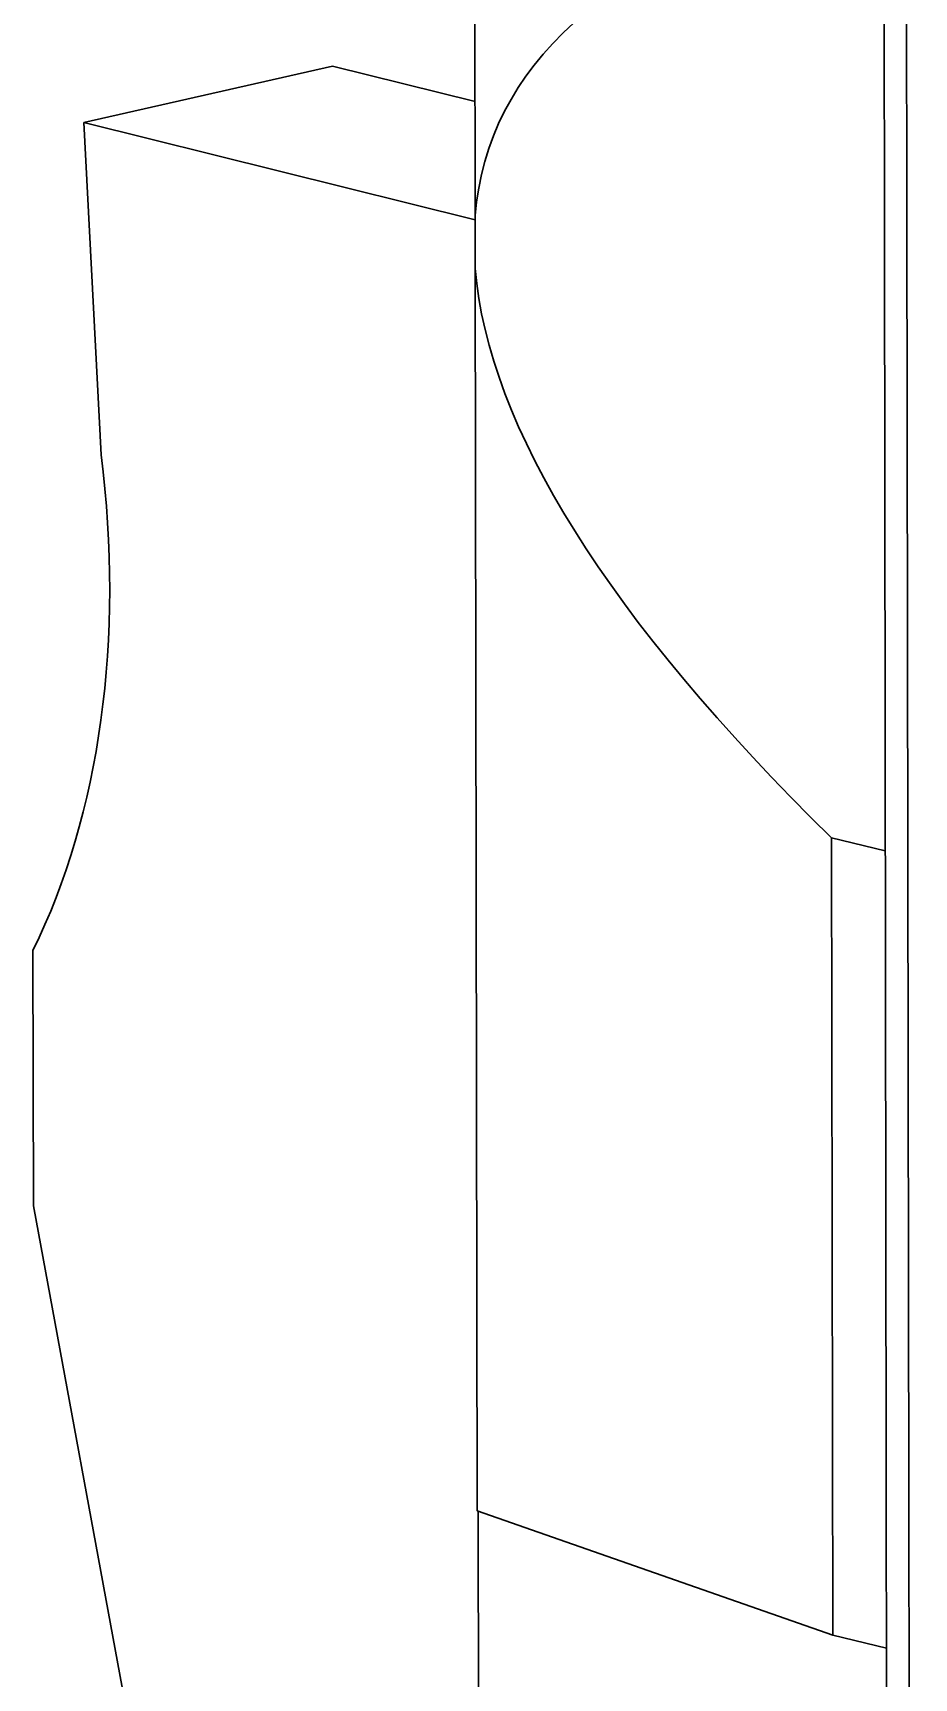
# Model space of a CAD drawing. Header units: millimetres. Extents: x -210 to 210, y -148 to 148.
# Drawn here: x 76.44 to 83.19, y -30.48 to -17.88 of the extents above; entities that cross this region are included whole.
import ezdxf

# ---------------------------------------------------------------- set-up
doc = ezdxf.new("R2010")
doc.units = ezdxf.units.MM
doc.layers.get('0').update_dxf_attribs({"lineweight": 18})

msp = doc.modelspace()

# ---------------------------------------------------------------- linework, layer by layer
at = {"color": 7, "lineweight": 30}
for p, q in [((83.186, -57.086), (83.091, 8.979)), ((82.922, 6.685), (82.999, -46.747))]:
    msp.add_line(p, q, dxfattribs=at)
at = {"color": 7, "lineweight": 30, "ltscale": 0.237808}
for p, q in [((79.827, -19.283), (79.813, -9.771)), ((79.841, -29.201), (79.828, -19.688))]:
    msp.add_line(p, q, dxfattribs=at)
at = {"color": 7, "lineweight": 30, "ltscale": 0.048849}
msp.add_line((76.831, -18.57), (78.736, -18.139), dxfattribs=at)
at = {"color": 7, "lineweight": 30, "ltscale": 0.028063}
msp.add_line((78.736, -18.139), (79.826, -18.41), dxfattribs=at)
at = {"color": 7, "lineweight": 30, "ltscale": 0.077194}
msp.add_line((76.831, -18.57), (79.827, -19.315), dxfattribs=at)
at = {"color": 7, "lineweight": 30, "ltscale": 0.063713}
msp.add_line((76.963, -21.115), (76.831, -18.57), dxfattribs=at)
at = {"color": 7, "lineweight": 30, "ltscale": 0.010133}
msp.add_line((79.827, -19.283), (79.828, -19.688), dxfattribs=at)
at = {"color": 7, "lineweight": 30, "ltscale": 0.010598}
for p, q in [((82.966, -24.149), (82.555, -24.047)), ((82.975, -30.255), (82.564, -30.153))]:
    msp.add_line(p, q, dxfattribs=at)
at = {"color": 7, "lineweight": 30, "ltscale": 0.152652}
msp.add_line((82.555, -24.047), (82.564, -30.153), dxfattribs=at)
at = {"color": 7, "lineweight": 30, "ltscale": 0.048901}
msp.add_line((76.445, -26.867), (76.442, -24.911), dxfattribs=at)
at = {"color": 7, "lineweight": 30, "ltscale": 0.151584}
msp.add_line((76.445, -26.867), (77.546, -32.83), dxfattribs=at)
at = {"color": 7, "lineweight": 30, "ltscale": 0.0721}
msp.add_line((82.564, -30.153), (79.841, -29.201), dxfattribs=at)
at = {"color": 7, "lineweight": 30, "ltscale": 0.089336}
msp.add_line((79.849, -29.203), (79.854, -32.777), dxfattribs=at)
at = {"color": 7, "lineweight": 30}
for centre, major_axis, ratio, start_param, end_param in [((110.437, -30.194), (30.481, -11.494), 0.252114, 2.811262, 3.213608), ((110.437, -30.196), (30.481, -11.495), 0.252108, 3.259979, 3.662324), ((73.11, -21.159), (-1.256, 5.556), 0.668226, 3.831433, 4.570312)]:
    msp.add_ellipse(centre, major_axis=major_axis, ratio=ratio, start_param=start_param, end_param=end_param, dxfattribs=at)

doc.saveas('drawing.dxf')
